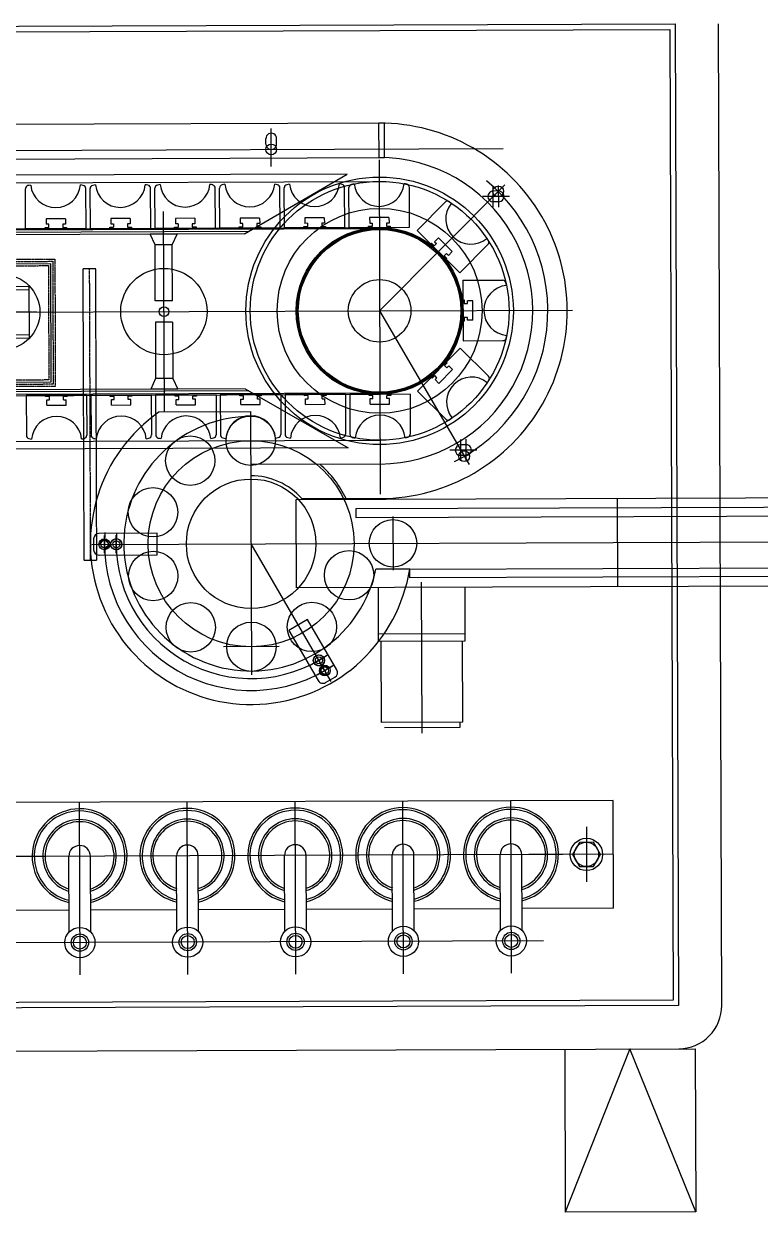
# Model space of a CAD drawing. Header units: millimetres. Extents: x -62354 to 129108, y -71259 to 35407.
# Drawn here: x 26101 to 26784, y 5179 to 6281 of the extents above; entities that cross this region are included whole.
import ezdxf

# ---------------------------------------------------------------- set-up
doc = ezdxf.new("R2010")
doc.units = ezdxf.units.MM
doc.header["$MEASUREMENT"] = 0
for name, pattern in [('1st FL Layout xrf$0$F', [0.75, 0.5, -0.25]), ('1st FL Layout xrf$0$G', [2, 1.25, -0.25, 0.25, -0.25]), ('1st FL Layout xrf$0$K', [2.5, 1.25, -0.25, 0.25, -0.25, 0.25, -0.25])]:
    doc.linetypes.add(name, pattern=pattern)
doc.layers.add('1st FL Layout xrf$0$CR-Machine', color=7, linetype='Continuous', transparency=0.5)

# ---------------------------------------------------------------- blocks, each defined once
blk = doc.blocks.new('1st FL Layout xrf$0$A$C03580248_2_1')
for p, q in [((-10.6, 30), (-84.4, 30)), ((-84.4, 30), (-84.4, -30)), ((-82.4, 30), (-82.4, -30)), ((-76, 30), (-76, -30)), ((-19, 30), (-19, -30)), ((-12.6, -30), (-12.6, 30)), ((-10.6, -30), (-10.6, 30)), ((10.6, 30), (84.4, 30)), ((10.6, -30), (10.6, 30)), ((12.6, -30), (12.6, 30)), ((19, 30), (19, -30)), ((76, 30), (76, -30)), ((82.4, 30), (82.4, -30)), ((84.4, 30), (84.4, -30)), ((-84.4, -30), (-10.6, -30)), ((84.4, -30), (10.6, -30))]:
    blk.add_line(p, q)
at = {"color": 253}
for p, q in [((-60, 22.5), (-70, 22.5)), ((-65, 17.5), (-65, 27.5)), ((-25, 22.5), (-35, 22.5)), ((-30, 17.5), (-30, 27.5)), ((25, 22.5), (35, 22.5)), ((30, 17.5), (30, 27.5)), ((60, 22.5), (70, 22.5)), ((65, 17.5), (65, 27.5)), ((-19, 15), (-76, 15)), ((19, 15), (76, 15)), ((-76, -15), (-19, -15)), ((-65, -27.5), (-65, -17.5)), ((-30, -27.5), (-30, -17.5)), ((76, -15), (19, -15)), ((30, -27.5), (30, -17.5)), ((65, -27.5), (65, -17.5)), ((-60, -22.5), (-70, -22.5)), ((-25, -22.5), (-35, -22.5)), ((25, -22.5), (35, -22.5)), ((60, -22.5), (70, -22.5))]:
    blk.add_line(p, q, dxfattribs=at)
at = {"color": 253, "linetype": '1st FL Layout xrf$0$G'}
blk.add_line((-84.4, 0), (84.4, 0), dxfattribs=at)
at = {"color": 253}
for centre in [(-65, 22.5), (-30, 22.5), (30, 22.5), (65, 22.5), (-65, -22.5), (-30, -22.5), (30, -22.5), (65, -22.5)]:
    blk.add_circle(centre, 1.6, dxfattribs=at)
for centre, start, end in [((-65, 22.5), 190, 100), ((-30, 22.5), 190, 100), ((30, 22.5), 80, 350), ((65, 22.5), 80, 350), ((-65, -22.5), 190, 100), ((-30, -22.5), 190, 100), ((30, -22.5), 80, 350), ((65, -22.5), 80, 350)]:
    blk.add_arc(centre, 2, start, end)
blk = doc.blocks.new('1st FL Layout xrf$0$A$C2C4A2B6A_2_1')
at = {"color": 253, "linetype": '1st FL Layout xrf$0$G'}
blk.add_line((-402.1, 0), (402.1, 0), dxfattribs=at)
for points in [[(-394.9, 24), (395.1, 24), (395.1, -24), (-394.9, -24)], [(-394.9, 21), (395.1, 21), (395.1, -21), (-394.9, -21)]]:
    blk.add_lwpolyline(points, close=True)
at = {"linetype": 'Continuous'}
blk.add_lwpolyline([(-359.9, 21), (360.1, 21), (360.1, -21), (-359.9, -21)], close=True, dxfattribs=at)
blk.add_blockref('1st FL Layout xrf$0$A$C03580248_2_1', (0.1, 0))
blk = doc.blocks.new('1st FL Layout xrf$0$A$C4E13286D_1')
at = {"color": 253, "linetype": '1st FL Layout xrf$0$G'}
blk.add_line((0, 0), (0, -270), dxfattribs=at)
at = {"linetype": '1st FL Layout xrf$0$F'}
blk.add_lwpolyline([(-6, 0), (6, 0), (6, -270), (-6, -270)], close=True, dxfattribs=at)
blk = doc.blocks.new('1st FL Layout xrf$0$M5')
at = {"layer": '1st FL Layout xrf$0$CR-Machine'}
for p, q in [((26747.9, 6187.2), (26744.7, 7097.2)), ((26435, 7005.1), (24445.5, 6998.1)), ((26430.1, 6973.1), (26430, 7005.1)), ((26435.1, 6973.1), (26435, 7005.1)), ((26325.1, 6985.7), (26325.1, 6990.7)), ((26335.1, 6985.8), (26335.1, 6990.8)), ((24750.2, 6967.2), (26435.1, 6973.1)), ((26400.5, 6957.9), (24715.5, 6951.9)), ((26305.4, 6902.5), (26400.5, 6957.9)), ((24750.2, 6945.2), (26430.2, 6951.1)), ((26540.9, 6942.2), (26535.9, 6942.1)), ((26541, 6932.2), (26536, 6932.1)), ((24750.4, 6902.6), (26430.4, 6908.5)), ((24750.4, 6901.6), (26430.4, 6907.5)), ((26308.8, 6904.6), (24807.5, 6899.3)), ((26305.4, 6902.5), (24810.9, 6897.3)), ((26430.9, 6754.7), (24750.9, 6748.8)), ((24750.9, 6747.8), (26430.9, 6753.7)), ((26309.4, 6756.8), (24808, 6751.5)), ((26305.9, 6758.7), (24811.4, 6753.5)), ((26243.4, 6758.5), (26218.4, 6758.4)), ((26305.9, 6758.7), (26401.4, 6704.1)), ((26226.3, 6737.5), (26311, 6737.8)), ((24751.1, 6705.2), (26431.1, 6711.1)), ((26401.4, 6704.1), (24729.7, 6698.2)), ((26510.8, 6707), (26505.8, 6706.9)), ((26431.1, 6689.1), (26311.1, 6688.7)), ((26510.8, 6697), (26505.8, 6696.9)), ((26431.3, 6657.1), (26358.7, 6656.8)), ((26651.5, 6575.4), (26651.3, 6657.4)), ((26224.4, 6624.9), (26170.4, 6624.7)), ((26175.4, 6606.4), (26175.4, 6622.9)), ((26186.4, 6606.5), (26186.4, 6623)), ((26224.4, 6604.9), (26224.4, 6624.9)), ((26165.4, 6619.7), (26165.4, 6609.7)), ((26170.4, 6604.7), (26224.4, 6604.9)), ((26458.5, 6591.7), (26427, 6591.6)), ((26470, 6439.7), (26469.5, 6579.7)), ((26363.8, 6545), (26346.5, 6534.9)), ((26391, 6498.3), (26363.8, 6545)), ((26346.5, 6534.9), (26373.7, 6488.3)), ((26381.4, 6511.3), (26367.2, 6503)), ((26387, 6501.8), (26372.7, 6493.5)), ((26380.5, 6486.5), (26389.2, 6491.5)), ((26647.2, 6377.3), (25277.3, 6372.5)), ((26647.6, 6277.3), (26647.2, 6377.3)), ((26142.7, 6255.3), (26142.4, 6325.5)), ((26162.7, 6255.4), (26162.4, 6325.6)), ((26242.7, 6255.7), (26242.4, 6325.9)), ((26262.7, 6255.7), (26262.4, 6325.9)), ((26342.7, 6256), (26342.4, 6326.2)), ((26362.7, 6256.1), (26362.4, 6326.3)), ((26442.7, 6256.4), (26442.4, 6326.6)), ((26462.7, 6256.4), (26462.4, 6326.6)), ((26600.4, 6327.1), (26504.4, 6326.8)), ((26542.7, 6256.7), (26542.4, 6326.9)), ((26562.7, 6256.8), (26562.4, 6327)), ((26142.6, 6275.5), (26062.6, 6275.2)), ((26242.6, 6275.9), (26162.6, 6275.6)), ((26342.6, 6276.2), (26262.6, 6275.9)), ((26442.6, 6276.6), (26362.6, 6276.3)), ((26542.6, 6276.9), (26462.6, 6276.6)), ((26647.6, 6277.3), (26562.6, 6277)), ((24098.1, 6137.8), (26723.2, 6147.1)), ((26602.3, 6146.7), (26602.8, 5995.5)), ((26662.7, 6146.9), (26602.8, 5995.5)), ((26723.7, 5996), (26662.7, 6146.9)), ((26723.2, 6147.1), (26723.7, 5996)), ((26723.7, 5996), (26602.8, 5995.5))]:
    blk.add_line(p, q, dxfattribs=at)
at = {"layer": '1st FL Layout xrf$0$CR-Machine', "color": 253}
for p, q in [((26330.2, 6965), (26330, 7000)), ((24835.1, 6975.5), (26545.1, 6981.5)), ((26430.2, 6971.1), (26431.2, 6661.1)), ((26430.6, 6831.1), (26546.6, 6947.9)), ((26536, 6927.1), (26535.9, 6947.1)), ((26541, 6927.2), (26540.9, 6947.2)), ((26550.9, 6937.2), (26525.9, 6937.1)), ((26231, 6737.6), (26230.3, 6923.1)), ((24610.7, 6824.7), (26609.5, 6831.7)), ((26430.6, 6831.1), (26513.5, 6688.8)), ((26311, 6737.8), (26311.8, 6493.8)), ((26505.9, 6691.9), (26505.8, 6711.9)), ((26510.9, 6692), (26510.8, 6712)), ((26520.8, 6702), (26495.8, 6701.9)), ((26442.9, 6640.6), (26443.1, 6590.6)), ((26163.7, 6614.6), (27853.4, 6620.6)), ((26385.7, 6487.5), (26311.4, 6615.2)), ((26337.6, 6519.8), (26285.8, 6519.6)), ((26622.3, 6352.7), (26622.5, 6301.7)), ((26120.4, 6325.4), (25277.4, 6322.5))]:
    blk.add_line(p, q, dxfattribs=at)
at = {"layer": '1st FL Layout xrf$0$CR-Machine', "ltscale": 6}
for p, q in [((26102.4, 6907.3), (26102.2, 6944.2)), ((26158.4, 6907.5), (26158.2, 6944.4)), ((26162.4, 6907.5), (26162.2, 6944.4)), ((26218.4, 6907.7), (26218.2, 6944.6)), ((26222.4, 6907.8), (26222.2, 6944.7)), ((26278.4, 6908), (26278.2, 6944.9)), ((26282.4, 6908), (26282.2, 6944.9)), ((26338.4, 6908.2), (26338.2, 6945.1)), ((26342.4, 6908.2), (26342.2, 6945.1)), ((26398.4, 6908.4), (26398.2, 6945.3)), ((26402.4, 6908.4), (26402.2, 6945.3)), ((26458.4, 6908.6), (26458.2, 6945.5)), ((26465.3, 6905.7), (26491.3, 6931.9)), ((26102.4, 6907.3), (26158.4, 6907.5)), ((26120.4, 6907.4), (26120.4, 6908.4)), ((26120.4, 6908.4), (26123.9, 6908.4)), ((26123.9, 6908.4), (26123.9, 6911.4)), ((26136.9, 6908.5), (26140.4, 6908.5)), ((26140.4, 6908.5), (26140.4, 6907.5)), ((26162.4, 6907.5), (26218.4, 6907.7)), ((26180.4, 6907.6), (26180.4, 6908.6)), ((26180.4, 6908.6), (26183.9, 6908.6)), ((26183.9, 6911.6), (26183.9, 6908.6)), ((26196.9, 6908.7), (26200.4, 6908.7)), ((26200.4, 6908.7), (26200.4, 6907.7)), ((26222.4, 6907.8), (26278.4, 6908)), ((26240.4, 6907.8), (26240.4, 6908.8)), ((26240.4, 6908.8), (26243.9, 6908.8)), ((26243.9, 6911.8), (26243.9, 6908.8)), ((26256.9, 6908.9), (26260.4, 6908.9)), ((26260.4, 6908.9), (26260.4, 6907.9)), ((26282.4, 6908), (26338.4, 6908.2)), ((26300.4, 6908), (26300.4, 6909)), ((26300.4, 6909), (26303.9, 6909)), ((26303.9, 6909), (26303.9, 6912)), ((26316.9, 6909.1), (26320.4, 6909.1)), ((26320.4, 6909.1), (26320.4, 6908.1)), ((26342.4, 6908.2), (26398.4, 6908.4)), ((26360.4, 6909.2), (26363.9, 6909.3)), ((26360.4, 6908.2), (26360.4, 6909.2)), ((26363.9, 6909.3), (26363.9, 6912.3)), ((26376.9, 6909.3), (26380.4, 6909.3)), ((26380.4, 6909.3), (26380.4, 6908.3)), ((26402.4, 6908.4), (26458.4, 6908.6)), ((26420.4, 6908.5), (26420.4, 6909.5)), ((26420.4, 6909.5), (26423.9, 6909.5)), ((26423.9, 6909.5), (26423.9, 6912.5)), ((26436.9, 6909.5), (26440.4, 6909.5)), ((26440.4, 6909.5), (26440.4, 6908.5)), ((26242.9, 6902.3), (26217.9, 6902.2)), ((26222.4, 6892.3), (26217.9, 6902.2)), ((26238.4, 6892.3), (26242.9, 6902.3)), ((26465.3, 6905.7), (26505.1, 6866.3)), ((26238.4, 6892.3), (26222.4, 6892.3)), ((26222.6, 6840.3), (26222.4, 6892.3)), ((26238.6, 6840.3), (26238.4, 6892.3)), ((26478.1, 6893.1), (26478.8, 6893.8)), ((26478.8, 6893.8), (26481.3, 6891.3)), ((26481.3, 6891.3), (26483.4, 6893.4)), ((26505.1, 6866.3), (26531, 6892.5)), ((26490.5, 6882.1), (26493, 6879.7)), ((26493, 6879.7), (26492.3, 6879)), ((26507.9, 6859.4), (26544.8, 6859.5)), ((26507.9, 6859.4), (26508.1, 6803.4)), ((26238.6, 6840.3), (26222.6, 6840.3)), ((26508, 6841.4), (26509, 6841.4)), ((26509, 6841.4), (26509, 6837.9)), ((26509, 6837.9), (26512, 6837.9)), ((26222.7, 6820.5), (26222.9, 6768.5)), ((26238.7, 6820.5), (26222.7, 6820.5)), ((26238.7, 6820.5), (26238.9, 6768.5)), ((26509.1, 6821.4), (26508.1, 6821.4)), ((26509.1, 6824.9), (26509.1, 6821.4)), ((26508.1, 6803.4), (26545, 6803.5)), ((26505.3, 6796.4), (26465.8, 6756.7)), ((26505.3, 6796.4), (26531.5, 6770.4)), ((26493.3, 6782.9), (26490.9, 6780.5)), ((26490.9, 6780.5), (26493, 6778.3)), ((26492.6, 6783.6), (26493.3, 6782.9)), ((26222.9, 6768.5), (26218.4, 6758.4)), ((26238.9, 6768.5), (26222.9, 6768.5)), ((26238.9, 6768.5), (26243.4, 6758.5)), ((26479.2, 6768.8), (26478.5, 6769.5)), ((26481.7, 6771.2), (26479.2, 6768.8)), ((26338.9, 6753.4), (26282.9, 6753.2)), ((26320.9, 6753.3), (26320.9, 6752.3)), ((26338.9, 6753.4), (26339, 6716.5)), ((26398.9, 6753.6), (26342.9, 6753.4)), ((26342.9, 6753.4), (26343, 6716.5)), ((26360.9, 6752.4), (26360.9, 6753.4)), ((26380.9, 6753.5), (26380.9, 6752.5)), ((26398.9, 6753.6), (26399, 6716.7)), ((26458.9, 6753.8), (26402.9, 6753.6)), ((26402.9, 6753.6), (26403, 6716.7)), ((26420.9, 6752.7), (26420.9, 6753.7)), ((26440.9, 6753.7), (26440.9, 6752.7)), ((26458.9, 6753.8), (26459, 6716.9)), ((26465.8, 6756.7), (26492, 6730.7)), ((26158.9, 6752.7), (26102.9, 6752.5)), ((26102.9, 6752.5), (26103.1, 6715.6)), ((26120.9, 6751.6), (26120.9, 6752.6)), ((26124.4, 6751.6), (26120.9, 6751.6)), ((26140.9, 6751.7), (26137.4, 6751.7)), ((26137.4, 6748.7), (26137.4, 6751.7)), ((26140.9, 6752.7), (26140.9, 6751.7)), ((26158.9, 6752.7), (26159.1, 6715.8)), ((26218.9, 6752.9), (26162.9, 6752.7)), ((26162.9, 6752.7), (26163.1, 6715.8)), ((26180.9, 6751.8), (26180.9, 6752.8)), ((26184.4, 6751.8), (26180.9, 6751.8)), ((26200.9, 6751.9), (26197.4, 6751.9)), ((26197.4, 6748.9), (26197.4, 6751.9)), ((26200.9, 6752.9), (26200.9, 6751.9)), ((26218.9, 6752.9), (26219, 6716)), ((26278.9, 6753.2), (26222.9, 6753)), ((26222.9, 6753), (26223, 6716.1)), ((26240.9, 6752), (26240.9, 6753)), ((26244.4, 6752), (26240.9, 6752)), ((26260.9, 6752.1), (26257.4, 6752.1)), ((26257.4, 6749.1), (26257.4, 6752.1)), ((26260.9, 6753.1), (26260.9, 6752.1)), ((26278.9, 6753.2), (26279, 6716.3)), ((26282.9, 6753.2), (26283, 6716.3)), ((26300.9, 6752.2), (26300.9, 6753.2)), ((26304.4, 6752.2), (26300.9, 6752.2)), ((26320.9, 6752.3), (26317.4, 6752.3)), ((26317.4, 6749.3), (26317.4, 6752.3)), ((26364.4, 6752.5), (26360.9, 6752.4)), ((26380.9, 6752.5), (26377.4, 6752.5)), ((26377.4, 6749.5), (26377.4, 6752.5)), ((26424.4, 6752.7), (26420.9, 6752.7)), ((26440.9, 6752.7), (26437.4, 6752.7)), ((26437.4, 6749.7), (26437.4, 6752.7)), ((26509.6, 6574.9), (26509.7, 6524.9)), ((26507.5, 6449.9), (26432.5, 6449.6)), ((26505, 6449.9), (26505, 6444.9))]:
    blk.add_line(p, q, dxfattribs=at)
at = {"layer": '1st FL Layout xrf$0$CR-Machine', "color": 253, "ltscale": 100}
for p, q in [((26152.8, 6215.5), (26152.3, 6375.5)), ((26252.8, 6215.9), (26252.3, 6375.9)), ((26352.8, 6216.2), (26352.3, 6376.2)), ((26452.8, 6216.6), (26452.2, 6376.6)), ((26552.8, 6217), (26552.2, 6377)), ((26647.4, 6327.3), (26097.4, 6325.3)), ((26582.7, 6247.1), (25347.5, 6242.7))]:
    blk.add_line(p, q, dxfattribs=at)
at = {"layer": '1st FL Layout xrf$0$CR-Machine'}
for points in [[(24097.9, 6177.8), (24094.7, 7087.8), (26704.7, 7097.1), (26707.9, 6187.1)], [(26609.4, 6327.2), (26616, 6315.9), (26629, 6316), (26635.4, 6327.2), (26628.9, 6338.5), (26615.9, 6338.4)]]:
    blk.add_lwpolyline(points, close=True, dxfattribs=at)
blk.add_lwpolyline([(26699.7, 7092), (26702.9, 6192), (24102.9, 6182.9), (24099.7, 7082.9), (26699.7, 7092)], dxfattribs=at)
at = {"layer": '1st FL Layout xrf$0$CR-Machine', "ltscale": 6}
for points in [[(26139.3, 6916.5), (26121.3, 6916.4), (26121.4, 6911.4)], [(26123.9, 6911.4), (26121.4, 6911.4)], [(26139.3, 6916.5), (26139.4, 6911.5), (26136.9, 6911.5), (26136.9, 6908.5)], [(26199.3, 6916.7), (26181.3, 6916.6), (26181.4, 6911.6)], [(26181.4, 6911.6), (26183.9, 6911.6)], [(26199.3, 6916.7), (26199.4, 6911.7), (26196.9, 6911.7), (26196.9, 6908.7)], [(26259.3, 6916.9), (26241.3, 6916.8), (26241.4, 6911.8)], [(26243.9, 6911.8), (26241.4, 6911.8)], [(26259.3, 6916.9), (26259.4, 6911.9), (26256.9, 6911.9), (26256.9, 6908.9)], [(26319.3, 6917.1), (26301.3, 6917), (26301.4, 6912)], [(26303.9, 6912), (26301.4, 6912)], [(26319.3, 6917.1), (26319.4, 6912.1), (26316.9, 6912.1), (26316.9, 6909.1)], [(26379.3, 6917.3), (26361.3, 6917.2), (26361.4, 6912.2)], [(26363.9, 6912.3), (26361.4, 6912.2)], [(26379.3, 6917.3), (26379.4, 6912.3), (26376.9, 6912.3), (26376.9, 6909.3)], [(26439.3, 6917.5), (26421.3, 6917.5), (26421.4, 6912.5)], [(26421.4, 6912.5), (26423.9, 6912.5)], [(26439.3, 6917.5), (26439.4, 6912.5), (26436.9, 6912.5), (26436.9, 6909.5)], [(26497.9, 6886.1), (26485.1, 6898.7), (26481.6, 6895.2)], [(26481.6, 6895.2), (26483.4, 6893.4)], [(26497.9, 6886.1), (26494.4, 6882.5), (26492.6, 6884.3), (26490.5, 6882.1)], [(26517.1, 6822.4), (26517, 6840.4), (26512, 6840.4)], [(26512, 6837.9), (26512, 6840.4)], [(26517.1, 6822.4), (26512.1, 6822.4), (26512.1, 6824.9), (26509.1, 6824.9)], [(26485.6, 6763.8), (26498.3, 6776.6), (26494.7, 6780.1)], [(26493, 6778.3), (26494.7, 6780.1)], [(26485.6, 6763.8), (26482.1, 6767.3), (26483.8, 6769.1), (26481.7, 6771.2)], [(26122, 6743.6), (26121.9, 6748.6), (26124.4, 6748.6), (26124.4, 6751.6)], [(26122, 6743.6), (26140, 6743.7), (26139.9, 6748.7)], [(26137.4, 6748.7), (26139.9, 6748.7)], [(26182, 6743.8), (26181.9, 6748.8), (26184.4, 6748.8), (26184.4, 6751.8)], [(26182, 6743.8), (26200, 6743.9), (26199.9, 6748.9)], [(26199.9, 6748.9), (26197.4, 6748.9)], [(26242, 6744), (26241.9, 6749), (26244.4, 6749), (26244.4, 6752)], [(26242, 6744), (26260, 6744.1), (26259.9, 6749.1)], [(26259.9, 6749.1), (26257.4, 6749.1)], [(26302, 6744.2), (26301.9, 6749.2), (26304.4, 6749.2), (26304.4, 6752.2)], [(26302, 6744.2), (26320, 6744.3), (26319.9, 6749.3)], [(26319.9, 6749.3), (26317.4, 6749.3)], [(26362, 6744.4), (26361.9, 6749.4), (26364.4, 6749.5), (26364.4, 6752.5)], [(26362, 6744.4), (26380, 6744.5), (26379.9, 6749.5)], [(26377.4, 6749.5), (26379.9, 6749.5)], [(26422, 6744.7), (26421.9, 6749.7), (26424.4, 6749.7), (26424.4, 6752.7)], [(26422, 6744.7), (26439.9, 6744.7), (26439.9, 6749.7)], [(26439.9, 6749.7), (26437.4, 6749.7)], [(27853.5, 6579.6), (27353.5, 6577.8), (26353.6, 6574.3), (26353.3, 6656.3), (27353.3, 6659.8), (27853.3, 6660.6)], [(27353.3, 6650.8), (26408.5, 6647.5), (26408.5, 6639.5), (27353.3, 6642.8), (27682.8, 6644)], [(27353.5, 6586.8), (26458.7, 6583.7), (26458.7, 6591.7), (27353.5, 6594.8)], [(26509.7, 6524.9), (26429.7, 6524.6), (26429.6, 6574.6)], [(26429.7, 6531.6), (26509.7, 6531.9)], [(26432.5, 6449.6), (26432.2, 6524.6)], [(26507.2, 6524.9), (26507.5, 6449.9)], [(26505, 6444.9), (26435, 6444.6)]]:
    blk.add_lwpolyline(points, dxfattribs=at)
at = {"layer": '1st FL Layout xrf$0$CR-Machine', "linetype": '1st FL Layout xrf$0$K'}
for points in [[(26129.9, 6761), (25291.9, 6758.1), (25291.5, 6876.1), (26129.5, 6879)], [(26127.9, 6763), (25293.9, 6760.1), (25293.5, 6874.1), (26127.5, 6877)], [(26123.9, 6767), (25297.9, 6764.1), (25297.5, 6870.1), (26123.5, 6873)]]:
    blk.add_lwpolyline(points, close=True, dxfattribs=at)
at = {"layer": '1st FL Layout xrf$0$CR-Machine', "linetype": 'Continuous'}
blk.add_lwpolyline([(26125.9, 6765), (25295.9, 6762.1), (25295.5, 6872.1), (26125.5, 6875)], close=True, dxfattribs=at)
at = {"layer": '1st FL Layout xrf$0$CR-Machine'}
for centre, radius in [((26330.1, 6980.7), 5), ((26430.6, 6831.1), 124), ((26430.6, 6831.1), 120), ((26540.6, 6941.8), 5), ((26430.6, 6831.1), 95), ((26430.6, 6831.1), 77.4), ((26430.6, 6831.1), 76.4), ((26430.6, 6831.1), 75.4), ((26080.6, 6829.9), 35), ((26430.6, 6831.1), 29), ((26311.4, 6615.2), 95.5), ((26509.1, 6696.3), 5), ((26311.4, 6615.2), 60), ((26175.4, 6614.7), 5), ((26175.4, 6614.7), 3.4), ((26186.4, 6614.7), 5.25), ((26186.4, 6614.7), 5), ((26186.4, 6614.7), 3.25), ((26374.3, 6507.1), 5.25), ((26374.3, 6507.1), 5), ((26374.3, 6507.1), 3.25), ((26379.8, 6497.6), 5), ((26379.8, 6497.6), 3.4), ((26622.4, 6327.2), 15), ((26152.7, 6245.5), 14), ((26252.7, 6245.9), 14), ((26352.7, 6246.2), 14), ((26452.7, 6246.6), 14), ((26552.7, 6247), 14), ((26152.7, 6245.5), 6), ((26252.7, 6245.9), 6), ((26352.7, 6246.2), 6), ((26452.7, 6246.6), 6), ((26552.7, 6247), 6)]:
    blk.add_circle(centre, radius, dxfattribs=at)
at = {"layer": '1st FL Layout xrf$0$CR-Machine', "ltscale": 6}
for radius in [40, 4.5]:
    blk.add_circle((26230.6, 6830.4), radius, dxfattribs=at)
at = {"layer": '1st FL Layout xrf$0$CR-Machine', "color": 253}
for centre, radius in [((26311.1, 6710.7), 22.9), ((26255, 6692.2), 22.9), ((26220.5, 6644.4), 22.9), ((26443, 6615.6), 22), ((26220.7, 6585.3), 22.9), ((26402.3, 6586), 22.9), ((26255.5, 6537.7), 22.9), ((26367.8, 6538.1), 22.9), ((26311.7, 6519.7), 22.9), ((26622.4, 6327.2), 11.3), ((26152.7, 6245.5), 8), ((26252.7, 6245.9), 8), ((26352.7, 6246.2), 8), ((26452.7, 6246.6), 8), ((26552.7, 6247), 8)]:
    blk.add_circle(centre, radius, dxfattribs=at)
at = {"layer": '1st FL Layout xrf$0$CR-Machine'}
for centre, radius, start, end in [((26330.1, 6990.7), 5, 0.2005, 180.2044), ((26430.6, 6831.1), 174, 270.2023, 90.2023), ((26330.1, 6985.7), 5, 180.2023, 0.2044), ((26430.6, 6831.1), 142, 270.2023, 90.2023), ((26535.9, 6937.1), 5, 90.2023, 270.2023), ((26540.9, 6937.2), 5, 270.2023, 90.2023), ((26311.4, 6615.2), 149, 124.8344, 350.9331), ((26311.4, 6615.2), 118, 90.2023, 348.4671), ((26505.8, 6701.9), 5, 90.2023, 270.2023), ((26510.8, 6702), 5, 270.2023, 90.2023), ((26311.4, 6615.2), 97.5, 25.3936, 49.127), ((26311.4, 6615.2), 63, 41.4054, 90.2023), ((26170.4, 6619.7), 5, 90.2023, 180.2023), ((26175.4, 6614.7), 4, 270.2023, 180.2023), ((26170.4, 6609.7), 5, 180.2023, 270.2023), ((26379.8, 6497.6), 4, 30.2023, 300.2023), ((26386.7, 6495.8), 5, 300.2023, 30.2023), ((26378, 6490.8), 5, 210.2023, 300.2023), ((26152.4, 6325.5), 44, 283.3389, 257.0658), ((26252.4, 6325.9), 44, 283.3389, 257.0658), ((26352.4, 6326.2), 44, 283.3389, 257.0658), ((26452.4, 6326.6), 44, 283.3389, 257.0658), ((26552.4, 6327), 44, 283.3389, 257.0658), ((26152.4, 6325.5), 34, 287.307, 253.0977), ((26252.4, 6325.9), 34, 287.307, 253.0977), ((26352.4, 6326.2), 34, 287.307, 253.0977), ((26452.4, 6326.6), 34, 287.307, 253.0977), ((26552.4, 6327), 34, 287.307, 253.0977), ((26152.4, 6325.5), 10, 0.2023, 180.2023), ((26252.4, 6325.9), 10, 0.2023, 180.2023), ((26352.4, 6326.2), 10, 0.2023, 180.2023), ((26452.4, 6326.6), 10, 0.2023, 180.2023), ((26552.4, 6327), 10, 0.2023, 180.2023), ((26707.9, 6187.1), 40, 270.2023, 0.2023)]:
    blk.add_arc(centre, radius, start, end, dxfattribs=at)
at = {"layer": '1st FL Layout xrf$0$CR-Machine', "color": 253}
for centre, radius, start, end in [((26430.6, 6831.1), 156, 296.4965, 50.568), ((26311.4, 6615.2), 136, 175.6525, 304.3083), ((26311.4, 6615.2), 125, 175.6138, 304.7909), ((26252.4, 6325.9), 42, 283.9765, 256.4282), ((26352.4, 6326.2), 42, 283.9765, 256.4282), ((26452.4, 6326.6), 42, 283.9765, 256.4282), ((26552.4, 6327), 42, 283.9765, 256.4282), ((26152.4, 6325.5), 42, 283.9765, 256.4282), ((26152.4, 6325.5), 32, 288.4123, 251.9924), ((26252.4, 6325.9), 32, 288.4123, 251.9924), ((26352.4, 6326.2), 32, 288.4123, 251.9924), ((26452.4, 6326.6), 32, 288.4123, 251.9924), ((26552.4, 6327), 32, 288.4123, 251.9924)]:
    blk.add_arc(centre, radius, start, end, dxfattribs=at)
at = {"layer": '1st FL Layout xrf$0$CR-Machine', "ltscale": 6}
for centre, radius, start, end in [((26105.2, 6944.2), 3, 102.5401, 180.2023), ((26130.6, 6830), 120, 101.3208, 102.5401), ((26130.2, 6950), 23.2, 185.7616, 354.6431), ((26130.6, 6830), 120, 77.8645, 79.0838), ((26155.2, 6944.4), 3, 0.2023, 77.8645), ((26165.2, 6944.5), 3, 102.5401, 180.2023), ((26190.6, 6830.2), 120, 101.3208, 102.5401), ((26190.2, 6950.2), 23.2, 185.7616, 354.6431), ((26190.6, 6830.2), 120, 77.8645, 79.0838), ((26215.2, 6944.6), 3, 0.2023, 77.8645), ((26225.2, 6944.7), 3, 102.5401, 180.2023), ((26250.6, 6830.5), 120, 101.3208, 102.5401), ((26250.2, 6950.5), 23.2, 185.7616, 354.6431), ((26250.6, 6830.5), 120, 77.8645, 79.0838), ((26275.2, 6944.8), 3, 0.2023, 77.8645), ((26285.2, 6944.9), 3, 102.5401, 180.2023), ((26310.6, 6830.7), 120, 101.3208, 102.5401), ((26310.2, 6950.7), 23.2, 185.7616, 354.6431), ((26310.6, 6830.7), 120, 77.8645, 79.0838), ((26335.2, 6945.1), 3, 0.2023, 77.8645), ((26345.2, 6945.1), 3, 102.5401, 180.2023), ((26370.6, 6830.9), 120, 101.3208, 102.5401), ((26370.2, 6950.9), 23.2, 185.7616, 354.6431), ((26370.6, 6830.9), 120, 77.8645, 79.0838), ((26395.2, 6945.3), 3, 0.2023, 77.8645), ((26405.2, 6945.3), 3, 102.5401, 180.2023), ((26430.6, 6831.1), 120, 101.3208, 102.5401), ((26430.2, 6951.1), 23.2, 185.7616, 354.6431), ((26430.6, 6831.1), 120, 77.8645, 79.0838), ((26455.2, 6945.5), 3, 0.2023, 77.8645), ((26493.4, 6929.8), 3, 57.5401, 135.2023), ((26515.2, 6916.2), 23.3, 140.7616, 309.6431), ((26430.6, 6831.1), 120, 56.3208, 57.5401), ((26430.6, 6831.1), 120, 32.8645, 34.0838), ((26528.9, 6894.6), 3, 315.2023, 32.8645), ((26550.6, 6831.5), 23.3, 95.7616, 264.6431), ((26544.9, 6856.5), 3, 12.5401, 90.2023), ((26430.6, 6831.1), 120, 11.3208, 12.5401), ((26430.6, 6831.1), 120, 347.8645, 349.0838), ((26545, 6806.5), 3, 270.2023, 347.8645), ((26515.8, 6746.5), 23.2, 50.7616, 219.6431), ((26430.6, 6831.1), 120, 326.3208, 327.5401), ((26529.4, 6768.3), 3, 327.5401, 45.2023), ((26131.1, 6710), 23.3, 5.7616, 174.6431), ((26191.1, 6710.2), 23.3, 5.7616, 174.6431), ((26251.1, 6710.5), 23.2, 5.7616, 174.6431), ((26311.1, 6710.7), 23.2, 5.7616, 174.6431), ((26371.1, 6710.9), 23.3, 5.7616, 174.6431), ((26431.1, 6711.1), 23.3, 5.7616, 174.6431), ((26430.6, 6831.1), 120, 302.8645, 304.0838), ((26494.1, 6732.8), 3, 225.2023, 302.8645), ((26106.1, 6715.6), 3, 180.2023, 257.8645), ((26130.6, 6830), 120, 257.8645, 259.0838), ((26130.6, 6830), 120, 281.3208, 282.5401), ((26156.1, 6715.8), 3, 282.5401, 0.2023), ((26166.1, 6715.9), 3, 180.2023, 257.8645), ((26190.6, 6830.2), 120, 257.8645, 259.0838), ((26190.6, 6830.2), 120, 281.3208, 282.5401), ((26216, 6716), 3, 282.5401, 0.2023), ((26226, 6716.1), 3, 180.2023, 257.8645), ((26250.6, 6830.5), 120, 257.8645, 259.0838), ((26250.6, 6830.5), 120, 281.3208, 282.5401), ((26276, 6716.2), 3, 282.5401, 0.2023), ((26286, 6716.3), 3, 180.2023, 257.8645), ((26310.6, 6830.7), 120, 257.8645, 259.0838), ((26310.6, 6830.7), 120, 281.3208, 282.5401), ((26336, 6716.5), 3, 282.5401, 0.2023), ((26346, 6716.5), 3, 180.2023, 257.8645), ((26370.6, 6830.9), 120, 257.8645, 259.0838), ((26370.6, 6830.9), 120, 281.3208, 282.5401), ((26396, 6716.7), 3, 282.5401, 0.2023), ((26406, 6716.7), 3, 180.2023, 257.8645), ((26430.6, 6831.1), 120, 257.8645, 259.0838), ((26430.6, 6831.1), 120, 281.3208, 282.5401), ((26456, 6716.9), 3, 282.5401, 0.2023)]:
    blk.add_arc(centre, radius, start, end, dxfattribs=at)
at = {"layer": '1st FL Layout xrf$0$CR-Machine', "xscale": -1, "rotation": 0.2023214240820348}
blk.add_blockref('1st FL Layout xrf$0$A$C4E13286D_1', (26161.4, 6870.1), dxfattribs=at)
at = {"layer": '1st FL Layout xrf$0$CR-Machine', "rotation": 180.202321424082}
blk.add_blockref('1st FL Layout xrf$0$A$C2C4A2B6A_2_1', (25710.6, 6828.5), dxfattribs=at)
blk = doc.blocks.new('1st FL Layout xrf')
at = {"layer": '1st FL Layout xrf$0$CR-Machine'}
blk.add_blockref('1st FL Layout xrf$0$M5', (0, -816.5), dxfattribs=at)

msp = doc.modelspace()

# ---------------------------------------------------------------- block references
msp.add_blockref('1st FL Layout xrf', (0, 0))

doc.saveas('drawing.dxf')
